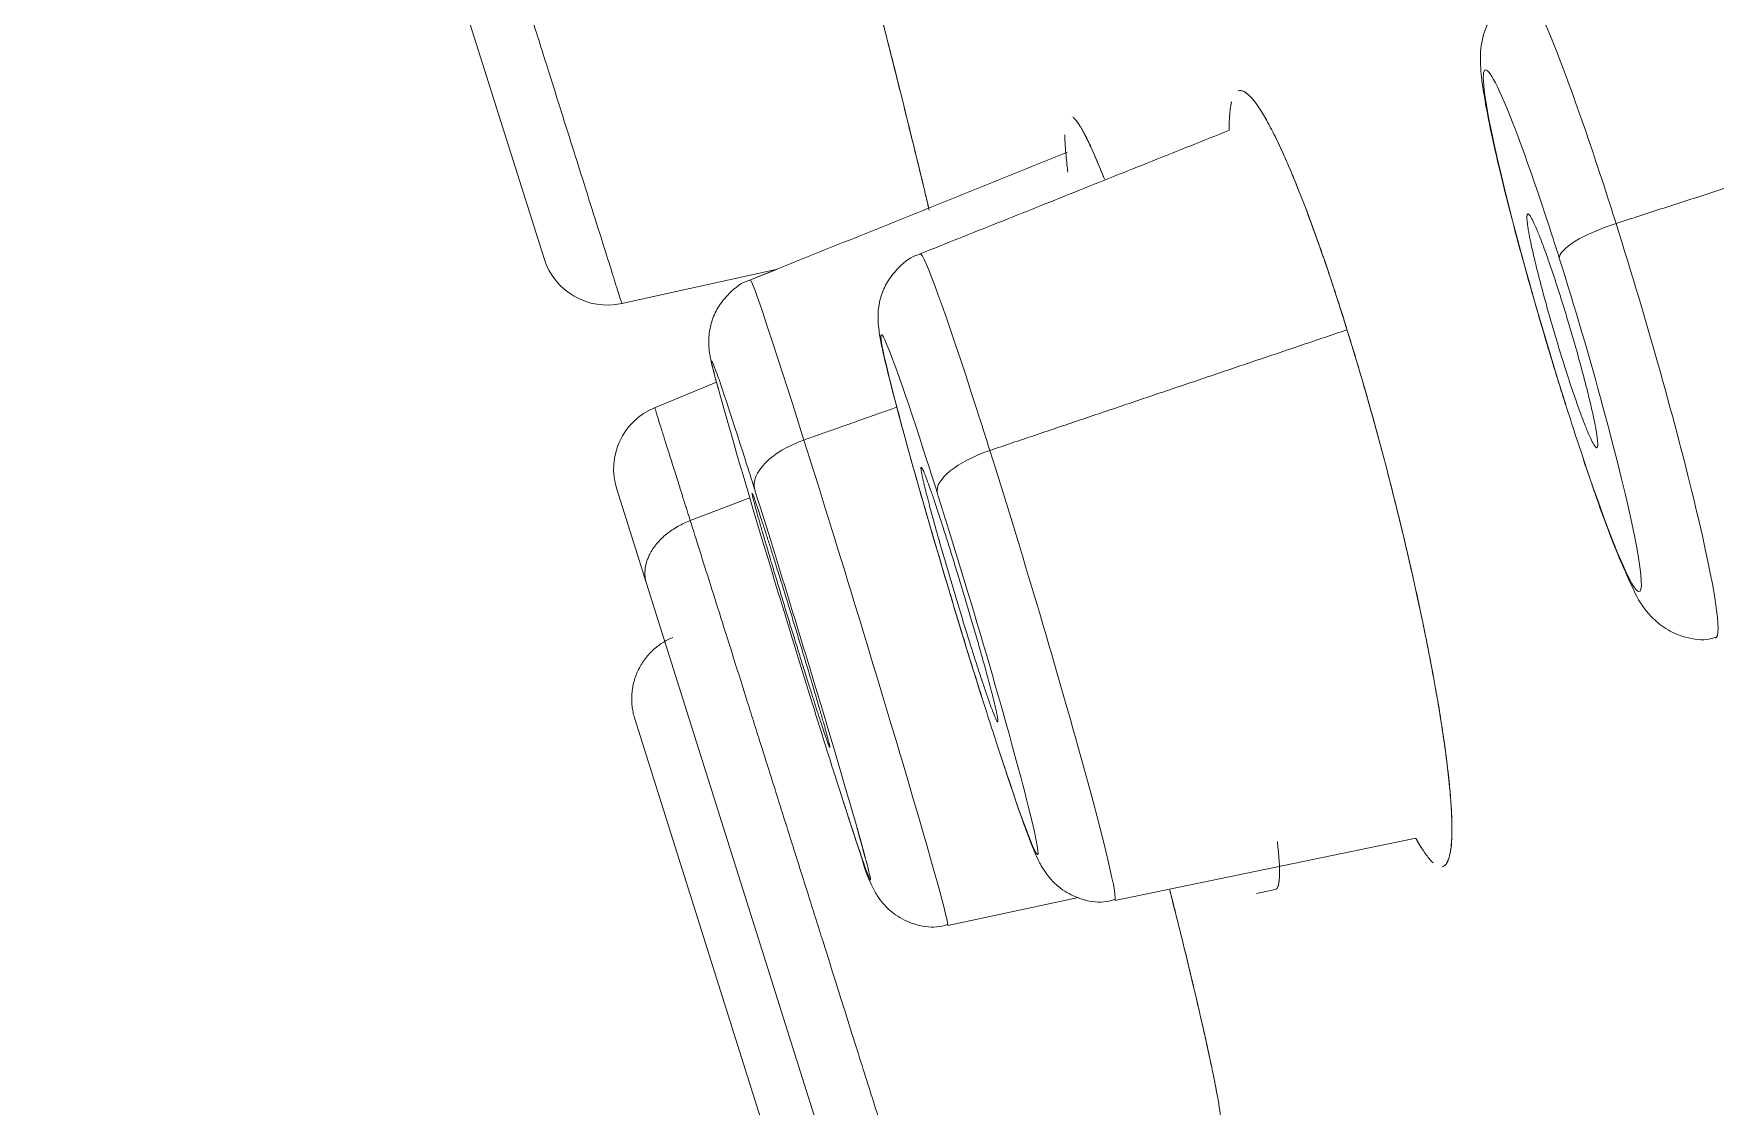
# Model space of a CAD drawing. Extents: x 6453 to 7582, y 0 to 827.
# Drawn here: x 7158.46 to 7166.05, y 502.36 to 507.2 of the extents above; entities that cross this region are included whole.
import ezdxf

# ---------------------------------------------------------------- set-up
doc = ezdxf.new("R2010")
doc.units = 0
doc.header["$LTSCALE"] = 30
doc.header["$MEASUREMENT"] = 0
doc.linetypes.add('HIDDEN2', pattern=[4.7625, 3.175, -1.5875])
doc.layers.add('1', color=7, linetype='CONTINUOUS')
doc.layers.add('2', color=1, linetype='HIDDEN2')

msp = doc.modelspace()

# ---------------------------------------------------------------- linework, layer by layer
at = {"layer": '1', "color": 7, "linetype": 'Continuous', "lineweight": 18}
for p, q in [((7159.8611, 509.0488), (7160.7627, 506.1893)), ((7163.1277, 506.8325), (7163.1276, 506.8325)), ((7161.1137, 505.9866), (7161.8163, 506.1424)), ((7161.8163, 506.1424), (7161.6941, 506.0932)), ((7161.5413, 505.6319), (7161.262, 505.5163)), ((7161.0907, 505.1489), (7161.184, 504.8529)), ((7161.225, 504.7229), (7161.184, 504.8529)), ((7162.0079, 502.2399), (7161.225, 504.7229)), ((7162.0859, 501.214), (7161.1723, 504.1117)), ((7163.3384, 503.2916), (7164.6978, 503.5727)), ((7162.5851, 503.1789), (7163.1751, 503.3049)), ((7163.9778, 503.3229), (7164.0628, 503.341))]:
    msp.add_line(p, q, dxfattribs=at)
at = {"layer": '1', "color": 7, "linetype": 'Continuous', "lineweight": 13}
msp.add_line((7161.4226, 505.0068), (7161.6911, 505.11), dxfattribs=at)
at = {"layer": '1', "color": 7, "linetype": 'Continuous', "lineweight": 18}
for centre, start, end in [((7161.0488, 506.2795), 197.5, 282.5), ((7161.3768, 505.2391), 112.5, 197.5)]:
    msp.add_arc(centre, 0.3, start, end, dxfattribs=at)
at = {"layer": '1', "color": 7, "linetype": 'Continuous', "lineweight": 13}
for centre, major_axis, ratio, start_param, end_param in [((7165.6184, 505.94), (-0.4325, 1.4637), 0.06738, 5.101439, 6.293005), ((7165.359, 505.8634), (0.3479, -1.1773), 0.06738, 1.959846, 4.974799), ((7165.6184, 505.94), (-0.4325, 1.4637), 0.06738, 4.974799, 5.101439), ((7165.6324, 506.2763), (0.2861, 0.0902), 0.258819, 1.597633, 3.071779), ((7165.6184, 505.94), (-0.4325, 1.4637), 0.06738, 3.135066, 4.974799), ((7162.8997, 504.7513), (-0.4389, 1.4596), 0.032243, 5.240853, 6.285303), ((7162.1396, 504.636), (-0.4455, 1.4571), 0.015114, 5.236054, 6.285301), ((7162.6378, 504.6725), (-0.3528, 1.1734), 0.032243, 5.240853, 7.023672), ((7161.8775, 504.5559), (-0.3581, 1.1713), 0.015114, 5.371563, 6.738956), ((7162.8997, 504.7513), (-0.4389, 1.4596), 0.032243, 5.105304, 5.240853), ((7165.359, 505.8634), (-0.3479, 1.1773), 0.06738, 1.959846, 4.396965), ((7162.0006, 505.234), (-0.2861, -0.0902), 0.5, 4.781253, 6.265732), ((7162.1396, 504.636), (-0.4455, 1.4571), 0.015114, 3.140336, 5.236054), ((7161.8775, 504.5559), (-0.3581, 1.1713), 0.015114, 5.236054, 5.371563), ((7162.6378, 504.6725), (-0.3528, 1.1734), 0.032243, 5.105304, 5.240853), ((7162.8248, 505.2187), (-0.2861, -0.0902), 0.382683, 4.765591, 6.248279), ((7162.8997, 504.7513), (-0.4389, 1.4596), 0.032243, 3.138778, 5.105304), ((7162.6378, 504.6725), (-0.3528, 1.1734), 0.032243, 2.335563, 3.752208), ((7161.8775, 504.5559), (-0.3581, 1.1713), 0.015114, 3.554432, 3.785205)]:
    msp.add_ellipse(centre, major_axis=major_axis, ratio=ratio, start_param=start_param, end_param=end_param, dxfattribs=at)
at = {"layer": '1', "color": 7, "linetype": 'Continuous', "lineweight": 18}
for centre, major_axis, ratio, start_param, end_param in [((7165.359, 505.8634), (0.3479, -1.1773), 0.06738, 1.833206, 1.959846), ((7165.359, 505.8634), (-0.3479, 1.1773), 0.06738, 4.396964, 4.974799), ((7161.8775, 504.5559), (-0.3581, 1.1713), 0.015114, 0.45577, 2.094461), ((7162.6378, 504.6725), (-0.3528, 1.1734), 0.032243, 0.740486, 1.963711), ((7165.359, 505.8634), (-0.3479, 1.1773), 0.06738, 1.833206, 1.959846), ((7161.8775, 504.5559), (-0.3581, 1.1713), 0.015114, 3.554432, 5.236054), ((7162.6378, 504.6725), (-0.3528, 1.1734), 0.032243, 3.752209, 5.105304), ((7162.6378, 504.6725), (-0.3528, 1.1734), 0.032243, 1.963711, 2.09926), ((7162.6378, 504.6725), (-0.3528, 1.1734), 0.032243, 2.09926, 2.335563), ((7161.8775, 504.5559), (-0.3581, 1.1713), 0.015114, 2.094461, 2.22997), ((7161.8775, 504.5559), (-0.3581, 1.1713), 0.015114, 2.22997, 3.785205)]:
    msp.add_ellipse(centre, major_axis=major_axis, ratio=ratio, start_param=start_param, end_param=end_param, dxfattribs=at)
for points, weights, knots in [([(7176.4165, 496.5192), (7158.4859, 553.3878), (7158.4859, 553.3878), (7158.4859, 553.3878)], [1, 0.707106781187, 0.999979307548, 0.99995861802], [0, 0, 0, 0.999929, 1, 1, 1]), ([(7176.4165, 496.5192), (7158.4859, 553.3878), (7158.4859, 553.3878), (7158.4859, 553.3878)], [1, 0.707106781187, 0.999979307866, 0.999958618656], [0, 0, 0, 0.999929, 1, 1, 1]), ([(7165.3651, 505.7164), (7165.2054, 506.2231), (7165.1993, 506.3701), (7165.1932, 506.517), (7165.3529, 506.0103)], [1, 0.707106781183, 1, 0.707106781183, 1], [0, 0, 0, 0.5, 0.5, 1, 1, 1]), ([(7165.3529, 506.0103), (7165.5127, 505.5037), (7165.5188, 505.3567), (7165.5249, 505.2097), (7165.3651, 505.7164)], [1, 0.707106781188, 1, 0.707106781188, 1], [0, 0, 0, 0.5, 0.5, 1, 1, 1]), ([(7162.6868, 504.4474), (7162.5202, 504.9761), (7162.4711, 505.2012), (7162.4221, 505.4264), (7162.5888, 504.8977)], [1, 0.707106781184, 1, 0.707106781184, 1], [0, 0, 0, 0.5, 0.5, 1, 1, 1]), ([(7161.9577, 504.2667), (7161.8014, 504.7622), (7161.7212, 505.0514), (7161.641, 505.3407), (7161.7973, 504.8451)], [1, 0.707106781192, 1, 0.707106781192, 1], [0, 0, 0, 0.5, 0.5, 1, 1, 1]), ([(7162.5888, 504.8977), (7162.7555, 504.369), (7162.8045, 504.1439), (7162.8535, 503.9187), (7162.6868, 504.4474)], [1, 0.707106781184, 1, 0.707106781184, 1], [0, 0, 0, 0.5, 0.5, 1, 1, 1]), ([(7161.7973, 504.8451), (7161.9535, 504.3495), (7162.0337, 504.0603), (7162.1139, 503.7711), (7161.9577, 504.2667)], [1, 0.707106781184, 1, 0.707106781184, 1], [0, 0, 0, 0.5, 0.5, 1, 1, 1])]:
    msp.add_rational_spline(points, weights, degree=2, knots=knots, dxfattribs=at)
for points, degree, knots in [([(7159.3746, 553.2546), (7159.3746, 553.2544), (7159.4382, 553.0528), (7159.5064, 552.8365), (7159.6472, 552.3899), (7159.7922, 551.9301), (7160.0129, 551.2299), (7160.2393, 550.5119), (7160.5434, 549.5474), (7160.8539, 548.5626), (7161.2426, 547.3299), (7161.6376, 546.0771), (7162.1096, 544.5803), (7162.5869, 543.0664), (7163.1382, 541.3178), (7163.6931, 539.5581), (7164.3172, 537.5785), (7164.9421, 535.5965), (7165.6302, 533.4141), (7166.3156, 531.2403), (7167.0567, 528.8898), (7167.7912, 526.5604), (7168.5731, 524.0807), (7169.3441, 521.6354), (7170.1536, 519.0678), (7170.9482, 516.5478), (7171.7724, 513.9338), (7172.5776, 511.3799), (7173.4039, 508.7592), (7174.2078, 506.2095), (7175.0247, 503.6186), (7175.8165, 501.1074), (7176.6141, 498.5779), (7177.4023, 496.0778), (7178.1901, 493.5795), (7179.0074, 490.9873), (7179.8173, 488.4184), (7180.6516, 485.7725), (7181.4706, 483.1748), (7182.3108, 480.5101), (7183.1272, 477.921), (7183.9609, 475.2768), (7184.7615, 472.7374), (7185.5754, 470.1562), (7186.3468, 467.7095), (7187.1271, 465.2348), (7187.8558, 462.9235), (7188.5891, 460.5978), (7189.2625, 458.4622), (7189.9365, 456.3246), (7190.5433, 454.4001), (7191.1474, 452.484), (7191.6785, 450.7995), (7192.2046, 449.1311), (7192.6535, 447.7074), (7193.0958, 446.3045), (7193.4587, 445.1536), (7193.6658, 444.4968), (7193.8458, 443.9258)], 2, [0, 0, 0, 0.033713, 0.033713, 0.068746, 0.068746, 0.10378, 0.10378, 0.138813, 0.138813, 0.173846, 0.173846, 0.208879, 0.208879, 0.243913, 0.243913, 0.278946, 0.278946, 0.313979, 0.313979, 0.349012, 0.349012, 0.384046, 0.384046, 0.419079, 0.419079, 0.454112, 0.454112, 0.489145, 0.489145, 0.524179, 0.524179, 0.559212, 0.559212, 0.594245, 0.594245, 0.629278, 0.629278, 0.664312, 0.664312, 0.699345, 0.699345, 0.734378, 0.734378, 0.769411, 0.769411, 0.804444, 0.804444, 0.839478, 0.839478, 0.874511, 0.874511, 0.909544, 0.909544, 0.944577, 0.944577, 0.979611, 0.979611, 1, 1, 1]), ([(7161.2244, 547.3877), (7161.3284, 547.0579), (7161.438, 546.7103), (7161.8619, 545.3656), (7162.3654, 543.7687), (7162.8741, 542.1553), (7163.4588, 540.3012), (7164.0463, 538.4378), (7165.3621, 534.2645), (7166.0834, 531.977), (7166.8005, 529.7024), (7167.5729, 527.2528), (7168.3369, 524.8298), (7169.1469, 522.2606), (7169.9441, 519.7323), (7170.7779, 517.0878), (7171.5944, 514.4981), (7172.4382, 511.8219), (7173.2608, 509.2131), (7174.1016, 506.5463), (7174.9179, 503.9575), (7175.7442, 501.3367), (7176.5434, 498.8021), (7177.3453, 496.2587)], 2, [0, 0, 0, 0.023307, 0.023307, 0.112098, 0.112098, 0.200888, 0.200888, 0.289678, 0.378468, 0.378468, 0.467259, 0.467259, 0.556049, 0.556049, 0.644839, 0.644839, 0.733629, 0.733629, 0.82242, 0.82242, 0.91121, 0.91121, 1, 1, 1]), ([(7162.066, 508.1376), (7162.081, 508.08), (7162.1132, 507.9552), (7162.162, 507.766), (7162.2115, 507.5727), (7162.2587, 507.3876), (7162.303, 507.2124), (7162.3442, 507.0489), (7162.3819, 506.8979), (7162.416, 506.7604), (7162.4463, 506.6372), (7162.4726, 506.5286), (7162.4901, 506.4549), (7162.499, 506.4172), (7162.5012, 506.4077)], 3, [0, 0, 0, 0, 0.080153, 0.173598, 0.266252, 0.358275, 0.448853, 0.538317, 0.626806, 0.713966, 0.800033, 0.885415, 0.97024, 1, 1, 1, 1]), ([(7162.066, 508.1376), (7162.081, 508.08), (7162.1132, 507.9552), (7162.162, 507.766), (7162.2115, 507.5727), (7162.2587, 507.3876), (7162.303, 507.2124), (7162.3442, 507.0489), (7162.3819, 506.8979), (7162.416, 506.7604), (7162.4463, 506.6372), (7162.4726, 506.5286), (7162.4901, 506.4549), (7162.499, 506.4172), (7162.5012, 506.4077)], 3, [0, 0, 0, 0, 0.080153, 0.173598, 0.266252, 0.358275, 0.448853, 0.538317, 0.626806, 0.713966, 0.800033, 0.885415, 0.97024, 1, 1, 1, 1]), ([(7162.4998, 506.4138), (7162.498, 506.4213), (7162.4901, 506.455), (7162.4741, 506.5224), (7162.4486, 506.6277), (7162.4179, 506.753), (7162.3831, 506.8935), (7162.3447, 507.0471), (7162.3006, 507.2223), (7162.2554, 507.4004), (7162.2164, 507.5531), (7162.1883, 507.6634), (7162.1565, 507.788), (7162.1158, 507.946), (7162.0825, 508.0745), (7162.0661, 508.1377)], 3, [0, 0, 0, 0, 0.023515, 0.102071, 0.185214, 0.276337, 0.369132, 0.455197, 0.548224, 0.658841, 0.731983, 0.775943, 0.820006, 0.911603, 1, 1, 1, 1]), ([(7162.4998, 506.4138), (7162.498, 506.4213), (7162.4901, 506.455), (7162.4741, 506.5224), (7162.4486, 506.6277), (7162.4179, 506.753), (7162.3831, 506.8935), (7162.3447, 507.0471), (7162.3006, 507.2223), (7162.2554, 507.4004), (7162.2164, 507.5531), (7162.1883, 507.6634), (7162.1565, 507.788), (7162.1158, 507.946), (7162.0825, 508.0745), (7162.0661, 508.1377)], 3, [0, 0, 0, 0, 0.023515, 0.102071, 0.185214, 0.276337, 0.369132, 0.455197, 0.548224, 0.658841, 0.731983, 0.775943, 0.820006, 0.911603, 1, 1, 1, 1]), ([(7165.1864, 507.3994), (7165.1761, 507.3971), (7165.1327, 507.3843), (7165.0744, 507.3323), (7165.0238, 507.2603), (7164.9991, 507.1911), (7164.9894, 507.1296), (7164.9884, 507.0562), (7165.0015, 506.9376), (7165.0501, 506.6893), (7165.1535, 506.2764), (7165.2713, 505.8612), (7165.3452, 505.6202), (7165.3736, 505.5299)], 3, [0, 0, 0, 0, 0.012789, 0.056277, 0.092838, 0.126386, 0.160054, 0.204607, 0.304129, 0.493491, 0.693286, 0.885764, 1, 1, 1, 1]), ([(7164.3705, 505.9229), (7164.3684, 505.9293), (7164.3644, 505.942), (7164.3583, 505.9611), (7164.3522, 505.9801), (7164.3461, 505.9991), (7164.34, 506.0179), (7164.3339, 506.0366), (7164.3278, 506.0553), (7164.3217, 506.0739), (7164.3155, 506.0923), (7164.3094, 506.1107), (7164.3033, 506.129), (7164.2971, 506.1471), (7164.291, 506.1652), (7164.2848, 506.1831), (7164.2787, 506.2009), (7164.2663, 506.2365), (7164.2478, 506.2887), (7164.2235, 506.3557), (7164.1994, 506.4199), (7164.1689, 506.4986), (7164.132, 506.589), (7164.0894, 506.6858), (7164.0481, 506.7709), (7164.0114, 506.8375), (7163.9787, 506.8879), (7163.9486, 506.9248), (7163.9203, 506.947), (7163.9036, 506.9489), (7163.896, 506.946), (7163.8957, 506.9459)], 3, [0, 0, 0, 0, 0.010126, 0.020271, 0.030435, 0.040617, 0.050818, 0.061038, 0.071277, 0.081534, 0.09181, 0.102105, 0.112419, 0.122751, 0.133102, 0.143472, 0.153861, 0.164268, 0.206225, 0.248188, 0.290157, 0.332131, 0.410581, 0.491734, 0.57651, 0.662703, 0.734484, 0.813102, 0.903535, 0.99585, 1, 1, 1, 1]), ([(7164.3705, 505.9229), (7164.3684, 505.9293), (7164.3644, 505.942), (7164.3583, 505.9611), (7164.3522, 505.9801), (7164.3461, 505.9991), (7164.34, 506.0179), (7164.3339, 506.0366), (7164.3278, 506.0553), (7164.3217, 506.0739), (7164.3155, 506.0923), (7164.3094, 506.1107), (7164.3033, 506.129), (7164.2971, 506.1471), (7164.291, 506.1652), (7164.2848, 506.1831), (7164.2787, 506.2009), (7164.2663, 506.2365), (7164.2478, 506.2887), (7164.2235, 506.3557), (7164.1994, 506.4199), (7164.1689, 506.4986), (7164.132, 506.589), (7164.0894, 506.6858), (7164.0481, 506.7709), (7164.0114, 506.8375), (7163.9787, 506.8879), (7163.9486, 506.9248), (7163.9203, 506.947), (7163.9038, 506.9489), (7163.8962, 506.9461), (7163.8959, 506.946), (7163.8957, 506.9459)], 3, [0, 0, 0, 0, 0.010126, 0.020271, 0.030435, 0.040617, 0.050818, 0.061038, 0.071277, 0.081534, 0.09181, 0.102105, 0.112419, 0.122751, 0.133102, 0.143472, 0.153861, 0.164268, 0.206225, 0.248188, 0.290157, 0.332131, 0.410581, 0.491734, 0.57651, 0.662703, 0.734484, 0.813102, 0.903535, 0.99585, 0.997603, 1, 1, 1, 1]), ([(7163.8967, 506.9463), (7163.8967, 506.9463), (7163.9033, 506.9486), (7163.9181, 506.9476), (7163.9446, 506.9289), (7163.9751, 506.8933), (7164.0093, 506.8413), (7164.0468, 506.7735), (7164.0872, 506.6906), (7164.1303, 506.5933), (7164.168, 506.5009), (7164.1991, 506.4207), (7164.2228, 506.3575), (7164.2469, 506.2915), (7164.2668, 506.2353), (7164.2822, 506.1907), (7164.2932, 506.1586), (7164.3042, 506.1262), (7164.3153, 506.0933), (7164.3263, 506.06), (7164.3373, 506.0263), (7164.3484, 505.9923), (7164.3594, 505.9578), (7164.3668, 505.9345), (7164.3705, 505.9229)], 3, [0, 0, 0, 0, 0.000004, 0.083745, 0.167775, 0.251009, 0.334543, 0.41762, 0.500624, 0.583531, 0.666492, 0.70807, 0.749606, 0.791187, 0.832899, 0.851549, 0.87016, 0.88874, 0.907297, 0.925838, 0.944371, 0.962904, 0.981445, 1, 1, 1, 1]), ([(7163.8967, 506.9463), (7163.8967, 506.9463), (7163.9033, 506.9486), (7163.9181, 506.9476), (7163.9446, 506.9289), (7163.9751, 506.8933), (7164.0093, 506.8413), (7164.0468, 506.7735), (7164.0872, 506.6906), (7164.1303, 506.5933), (7164.168, 506.5009), (7164.1991, 506.4207), (7164.2228, 506.3575), (7164.2469, 506.2915), (7164.2668, 506.2353), (7164.2822, 506.1907), (7164.2932, 506.1586), (7164.3042, 506.1262), (7164.3153, 506.0933), (7164.3263, 506.06), (7164.3373, 506.0263), (7164.3484, 505.9923), (7164.3594, 505.9578), (7164.3668, 505.9345), (7164.3705, 505.9229)], 3, [0, 0, 0, 0, 0.000004, 0.083745, 0.167775, 0.251009, 0.334543, 0.41762, 0.500624, 0.583531, 0.666492, 0.70807, 0.749606, 0.791187, 0.832899, 0.851549, 0.87016, 0.88874, 0.907297, 0.925838, 0.944371, 0.962904, 0.981445, 1, 1, 1, 1]), ([(7163.8661, 506.8976), (7163.8647, 506.8921), (7163.8615, 506.8775), (7163.8569, 506.8422), (7163.8552, 506.8037), (7163.8552, 506.7743), (7163.8552, 506.7706)], 3, [0, 0, 0, 0, 0.186476, 0.453344, 0.93239, 1, 1, 1, 1]), ([(7163.8661, 506.8976), (7163.866, 506.8975), (7163.8646, 506.8918), (7163.8615, 506.8772), (7163.8569, 506.842), (7163.8552, 506.8036), (7163.8552, 506.7743), (7163.8552, 506.7706)], 3, [0, 0, 0, 0, 0.004291, 0.18959, 0.455759, 0.932414, 1, 1, 1, 1]), ([(7163.1491, 506.829), (7163.1522, 506.8265), (7163.1621, 506.8171), (7163.1811, 506.7905), (7163.2078, 506.7425), (7163.2382, 506.6784), (7163.2657, 506.6138), (7163.2831, 506.5705), (7163.2886, 506.5567)], 3, [0, 0, 0, 0, 0.105844, 0.308299, 0.509209, 0.710312, 0.911067, 1, 1, 1, 1]), ([(7163.1491, 506.829), (7163.1522, 506.8265), (7163.1621, 506.8171), (7163.1811, 506.7905), (7163.2078, 506.7425), (7163.2382, 506.6784), (7163.2657, 506.6138), (7163.2831, 506.5705), (7163.2886, 506.5567)], 3, [0, 0, 0, 0, 0.105844, 0.308299, 0.509209, 0.710312, 0.911067, 1, 1, 1, 1]), ([(7163.2918, 506.5484), (7163.2859, 506.5635), (7163.2681, 506.608), (7163.2398, 506.6747), (7163.2087, 506.7406), (7163.1845, 506.7846), (7163.1712, 506.8041), (7163.1664, 506.8104)], 3, [0, 0, 0, 0, 0.114844, 0.348879, 0.59317, 0.841272, 1, 1, 1, 1]), ([(7163.2918, 506.5484), (7163.2859, 506.5635), (7163.2681, 506.608), (7163.2398, 506.6747), (7163.2087, 506.7406), (7163.1899, 506.7748), (7163.1809, 506.7892), (7163.1805, 506.7899)], 3, [0, 0, 0, 0, 0.134405, 0.408237, 0.694069, 0.984361, 1, 1, 1, 1]), ([(7163.1131, 506.7481), (7163.1132, 506.7393), (7163.1137, 506.7235), (7163.1154, 506.6929), (7163.1183, 506.658), (7163.1226, 506.6176), (7163.1258, 506.5911), (7163.1273, 506.5796)], 3, [0, 0, 0, 0, 0.20923, 0.352253, 0.610094, 0.83473, 1, 1, 1, 1]), ([(7162.462, 506.2099), (7162.4593, 506.2093), (7162.4222, 506.2012), (7162.3676, 506.1565), (7162.312, 506.0897), (7162.283, 506.0231), (7162.2716, 505.9667), (7162.2695, 505.9239), (7162.2715, 505.8867), (7162.28, 505.8239), (7162.299, 505.7354), (7162.3347, 505.5965), (7162.3536, 505.527)], 3, [0, 0, 0, 0, 0.006994, 0.095893, 0.16745, 0.228768, 0.281573, 0.327144, 0.377575, 0.464474, 0.761964, 1, 1, 1, 1]), ([(7161.6956, 506.0922), (7161.6928, 506.0916), (7161.6559, 506.0833), (7161.602, 506.0391), (7161.547, 505.9731), (7161.5182, 505.9071), (7161.5066, 505.8503), (7161.5053, 505.8073), (7161.5074, 505.7793), (7161.5105, 505.7572), (7161.5168, 505.7247), (7161.5246, 505.6915), (7161.5418, 505.6289), (7161.5506, 505.5981)], 3, [0, 0, 0, 0, 0.009868, 0.127366, 0.221433, 0.300936, 0.367932, 0.420569, 0.460826, 0.505439, 0.582744, 0.817552, 1, 1, 1, 1]), ([(7164.3705, 505.9229), (7164.3725, 505.9165), (7164.3765, 505.9038), (7164.3825, 505.8845), (7164.3885, 505.8652), (7164.3945, 505.8459), (7164.4004, 505.8264), (7164.4064, 505.8068), (7164.4124, 505.7872), (7164.4183, 505.7675), (7164.4243, 505.7477), (7164.4302, 505.7278), (7164.4362, 505.7078), (7164.4421, 505.6878), (7164.448, 505.6677), (7164.4539, 505.6474), (7164.4598, 505.6272), (7164.4657, 505.6068), (7164.4779, 505.5643), (7164.4962, 505.4994), (7164.5205, 505.4116), (7164.5444, 505.3233), (7164.5755, 505.2051), (7164.613, 505.0574), (7164.6552, 504.8824), (7164.6943, 504.7111), (7164.7298, 504.5457), (7164.7615, 504.3871), (7164.7893, 504.2365), (7164.8129, 504.0954), (7164.832, 503.9647), (7164.8466, 503.846), (7164.8562, 503.7403), (7164.861, 503.6492), (7164.8608, 503.5739), (7164.8556, 503.5154), (7164.8456, 503.4739), (7164.8346, 503.4551), (7164.8275, 503.4491), (7164.826, 503.4481)], 3, [0, 0, 0, 0, 0.006197, 0.012389, 0.018576, 0.024761, 0.030942, 0.037122, 0.0433, 0.049478, 0.055657, 0.061836, 0.068017, 0.074201, 0.080388, 0.086579, 0.092775, 0.098977, 0.105185, 0.131448, 0.157662, 0.183889, 0.210187, 0.262513, 0.314807, 0.366594, 0.418355, 0.469872, 0.52135, 0.57316, 0.624669, 0.676805, 0.728992, 0.781601, 0.833557, 0.885095, 0.93664, 0.987223, 1, 1, 1, 1]), ([(7164.8168, 503.4442), (7164.8206, 503.445), (7164.8315, 503.4501), (7164.846, 503.473), (7164.8544, 503.511), (7164.8584, 503.5481), (7164.8599, 503.5715), (7164.8606, 503.5964), (7164.8609, 503.6238), (7164.8603, 503.6583), (7164.8583, 503.7004), (7164.8545, 503.759), (7164.8467, 503.844), (7164.8337, 503.9512), (7164.8186, 504.0576), (7164.8032, 504.1544), (7164.7836, 504.2682), (7164.7593, 504.3984), (7164.7283, 504.5529), (7164.6928, 504.7177), (7164.6528, 504.8921), (7164.6111, 505.0647), (7164.5746, 505.2084), (7164.5441, 505.3241), (7164.52, 505.4134), (7164.4954, 505.5023), (7164.4751, 505.5739), (7164.4593, 505.6286), (7164.4482, 505.6668), (7164.4371, 505.7046), (7164.426, 505.742), (7164.4149, 505.779), (7164.4037, 505.8156), (7164.3926, 505.8518), (7164.3815, 505.8876), (7164.3741, 505.9111), (7164.3705, 505.9229)], 3, [0, 0, 0, 0, 0.028649, 0.085884, 0.145006, 0.161066, 0.186485, 0.20154, 0.215876, 0.242739, 0.267029, 0.288569, 0.336857, 0.390379, 0.426237, 0.461983, 0.497614, 0.54585, 0.591737, 0.644462, 0.696535, 0.74645, 0.794886, 0.820759, 0.846651, 0.872562, 0.898491, 0.90991, 0.921294, 0.932643, 0.943957, 0.955236, 0.966479, 0.977688, 0.988861, 1, 1, 1, 1]), ([(7164.3705, 505.9229), (7164.3725, 505.9165), (7164.3765, 505.9038), (7164.3825, 505.8845), (7164.3885, 505.8652), (7164.3945, 505.8459), (7164.4004, 505.8264), (7164.4064, 505.8068), (7164.4124, 505.7872), (7164.4183, 505.7675), (7164.4243, 505.7477), (7164.4302, 505.7278), (7164.4362, 505.7078), (7164.4421, 505.6878), (7164.448, 505.6677), (7164.4539, 505.6474), (7164.4598, 505.6272), (7164.4657, 505.6068), (7164.4779, 505.5643), (7164.4962, 505.4994), (7164.5205, 505.4116), (7164.5444, 505.3233), (7164.5755, 505.2051), (7164.613, 505.0574), (7164.6552, 504.8824), (7164.6943, 504.7111), (7164.7298, 504.5457), (7164.7615, 504.3871), (7164.7893, 504.2365), (7164.8129, 504.0954), (7164.832, 503.9647), (7164.8466, 503.846), (7164.8562, 503.7403), (7164.861, 503.6492), (7164.8608, 503.5739), (7164.8556, 503.5154), (7164.8469, 503.4795), (7164.8397, 503.4644), (7164.8368, 503.4599)], 3, [0, 0, 0, 0, 0.006412, 0.012818, 0.01922, 0.025619, 0.032014, 0.038408, 0.044801, 0.051193, 0.057585, 0.063979, 0.070374, 0.076772, 0.083173, 0.089579, 0.09599, 0.102406, 0.108829, 0.136002, 0.163126, 0.190261, 0.21747, 0.271609, 0.325716, 0.379297, 0.432851, 0.486154, 0.539416, 0.593021, 0.646315, 0.700258, 0.754254, 0.808686, 0.862442, 0.915766, 0.969096, 1, 1, 1, 1]), ([(7164.8168, 503.4442), (7164.8206, 503.445), (7164.8315, 503.4501), (7164.846, 503.473), (7164.8544, 503.511), (7164.8584, 503.5481), (7164.8599, 503.5715), (7164.8606, 503.5964), (7164.8609, 503.6238), (7164.8603, 503.6583), (7164.8583, 503.7004), (7164.8545, 503.759), (7164.8467, 503.844), (7164.8337, 503.9512), (7164.8186, 504.0576), (7164.8032, 504.1544), (7164.7836, 504.2682), (7164.7593, 504.3984), (7164.7283, 504.5529), (7164.6928, 504.7177), (7164.6528, 504.8921), (7164.6111, 505.0647), (7164.5746, 505.2084), (7164.5441, 505.3241), (7164.52, 505.4134), (7164.4954, 505.5023), (7164.4751, 505.5739), (7164.4593, 505.6286), (7164.4482, 505.6668), (7164.4371, 505.7046), (7164.426, 505.742), (7164.4149, 505.779), (7164.4037, 505.8156), (7164.3926, 505.8518), (7164.3815, 505.8876), (7164.3741, 505.9111), (7164.3705, 505.9229)], 3, [0, 0, 0, 0, 0.028649, 0.085884, 0.145006, 0.161066, 0.186485, 0.20154, 0.215876, 0.242739, 0.267029, 0.288569, 0.336857, 0.390379, 0.426237, 0.461983, 0.497614, 0.54585, 0.591737, 0.644462, 0.696535, 0.74645, 0.794886, 0.820759, 0.846651, 0.872562, 0.898491, 0.90991, 0.921294, 0.932643, 0.943957, 0.955236, 0.966479, 0.977688, 0.988861, 1, 1, 1, 1]), ([(7162.3536, 505.527), (7162.3619, 505.4937), (7162.3971, 505.3574), (7162.4944, 505.0151), (7162.6223, 504.5837), (7162.7029, 504.3233), (7162.739, 504.2089)], 3, [0, 0, 0, 0, 0.115424, 0.436445, 0.750995, 1, 1, 1, 1]), ([(7165.4548, 505.2814), (7165.4972, 505.1537), (7165.5804, 504.9156), (7165.6704, 504.7127), (7165.7232, 504.6058), (7165.822, 504.5159), (7165.9154, 504.4757), (7165.9982, 504.463), (7166.0415, 504.4767), (7166.0492, 504.4797)], 3, [0, 0, 0, 0, 0.278566, 0.59285, 0.775101, 0.842197, 0.910003, 0.98382, 1, 1, 1, 1]), ([(7162.8535, 503.8578), (7162.8748, 503.7927), (7162.9328, 503.6203), (7162.9722, 503.5195), (7163.0092, 503.4413), (7163.0505, 503.3848), (7163.1051, 503.3346), (7163.1867, 503.2944), (7163.271, 503.2792), (7163.3206, 503.2909), (7163.3365, 503.2963)], 3, [0, 0, 0, 0, 0.198163, 0.580762, 0.693604, 0.74394, 0.804698, 0.878481, 0.961413, 1, 1, 1, 1]), ([(7162.15, 503.6271), (7162.1651, 503.58), (7162.2166, 503.4301), (7162.2097, 503.4189), (7162.2661, 503.3141), (7162.2964, 503.2713), (7162.3509, 503.2208), (7162.4341, 503.1806), (7162.518, 503.1661), (7162.567, 503.178), (7162.5826, 503.1834)], 3, [0, 0, 0, 0, 0.189502, 0.626433, 0.664338, 0.709682, 0.780389, 0.863939, 0.956819, 1, 1, 1, 1]), ([(7164.0632, 503.3411), (7164.0675, 503.342), (7164.0742, 503.3487), (7164.0811, 503.3744), (7164.0836, 503.4193), (7164.0805, 503.4837), (7164.0753, 503.5353), (7164.0727, 503.5581)], 3, [0, 0, 0, 0, 0.19643, 0.364348, 0.592961, 0.833997, 1, 1, 1, 1]), ([(7164.0632, 503.3411), (7164.0675, 503.342), (7164.0742, 503.3487), (7164.0811, 503.3744), (7164.0836, 503.4193), (7164.0805, 503.4837), (7164.0753, 503.5353), (7164.0727, 503.5581)], 3, [0, 0, 0, 0, 0.19643, 0.364348, 0.592961, 0.833997, 1, 1, 1, 1]), ([(7164.6979, 503.5717), (7164.6987, 503.5703), (7164.7069, 503.5558), (7164.7148, 503.5425), (7164.7218, 503.5315)], 3, [0, 0, 0, 0, 0.094943, 1, 1, 1, 1]), ([(7164.6979, 503.5717), (7164.6987, 503.5703), (7164.7099, 503.5505), (7164.721, 503.5323), (7164.7308, 503.5176), (7164.7311, 503.5171)], 3, [0, 0, 0, 0, 0.067307, 0.970309, 1, 1, 1, 1]), ([(7164.7754, 503.4624), (7164.7713, 503.4662), (7164.7581, 503.4797), (7164.7337, 503.5115), (7164.7117, 503.5474), (7164.7002, 503.5677), (7164.7001, 503.5678)], 3, [0, 0, 0, 0, 0.188246, 0.594226, 0.998398, 1, 1, 1, 1]), ([(7164.0825, 503.4121), (7164.0823, 503.3993), (7164.0808, 503.3744), (7164.0769, 503.3581), (7164.074, 503.3518), (7164.074, 503.3518)], 3, [0, 0, 0, 0, 0.446495, 0.997806, 1, 1, 1, 1]), ([(7164.0825, 503.4121), (7164.0823, 503.3993), (7164.0808, 503.3744), (7164.0769, 503.3581), (7164.074, 503.3518), (7164.074, 503.3518)], 3, [0, 0, 0, 0, 0.446495, 0.997806, 1, 1, 1, 1]), ([(7163.7857, 502.3018), (7163.7916, 502.2889), (7163.8019, 502.2685), (7163.8124, 502.2556), (7163.8185, 502.2586), (7163.8203, 502.2774), (7163.8172, 502.3149), (7163.8089, 502.3713), (7163.7955, 502.4456), (7163.776, 502.5427), (7163.7519, 502.6541), (7163.7282, 502.7584), (7163.7098, 502.8376), (7163.6882, 502.9301), (7163.6578, 503.0562), (7163.6214, 503.203), (7163.5968, 503.3004), (7163.5867, 503.3403)], 3, [0, 0, 0, 0, 0.071021, 0.142556, 0.207052, 0.275315, 0.350129, 0.426316, 0.496977, 0.573354, 0.664174, 0.724225, 0.760317, 0.796494, 0.871697, 0.948405, 1, 1, 1, 1]), ([(7163.8147, 502.2575), (7163.8159, 502.2578), (7163.8187, 502.2609), (7163.8203, 502.2774), (7163.8172, 502.3149), (7163.8089, 502.3713), (7163.7955, 502.4456), (7163.776, 502.5427), (7163.7519, 502.6541), (7163.7282, 502.7584), (7163.7098, 502.8376), (7163.6882, 502.9301), (7163.6578, 503.0562), (7163.6214, 503.203), (7163.5968, 503.3004), (7163.5867, 503.3403)], 3, [0, 0, 0, 0, 0.047282, 0.129299, 0.219188, 0.310725, 0.395624, 0.48739, 0.596509, 0.66866, 0.712024, 0.75549, 0.845846, 0.938009, 1, 1, 1, 1]), ([(7163.5869, 503.3396), (7163.5956, 503.3053), (7163.6189, 503.2127), (7163.6546, 503.0683), (7163.6922, 502.9125), (7163.7254, 502.7712), (7163.7537, 502.6458), (7163.7771, 502.5374), (7163.7953, 502.4465), (7163.8042, 502.3974), (7163.8078, 502.3758)], 3, [0, 0, 0, 0, 0.077475, 0.21219, 0.346897, 0.480391, 0.613006, 0.743551, 0.872438, 1, 1, 1, 1]), ([(7163.5869, 503.3396), (7163.5956, 503.3053), (7163.6189, 503.2127), (7163.6546, 503.0683), (7163.6922, 502.9125), (7163.7254, 502.7712), (7163.7537, 502.6458), (7163.7771, 502.5374), (7163.7953, 502.4465), (7163.8042, 502.3974), (7163.8078, 502.3758)], 3, [0, 0, 0, 0, 0.077475, 0.21219, 0.346897, 0.480391, 0.613006, 0.743551, 0.872438, 1, 1, 1, 1])]:
    msp.add_open_spline(points, degree=degree, knots=knots, dxfattribs=at)
at = {"layer": '1', "color": 7, "linetype": 'Continuous', "lineweight": 13}
for points, weights, knots in [([(7160.0354, 509.4064), (7160.168, 508.9859), (7160.6708, 507.3913), (7161.1141, 505.9853), (7161.1137, 505.9866)], [1, 0.730756582949, 1, 0.754801547203, 0.956204774867], [0, 0, 0, 0.52337, 0.52337, 1, 1, 1]), ([(7161.4226, 505.0068), (7161.7849, 503.8577), (7162.171, 502.6332), (7162.3593, 502.036), (7162.359, 502.0372)], [1, 0.730756582878, 1, 0.847684860055, 0.867703752299], [0, 0, 0, 0.638686, 0.638686, 1, 1, 1])]:
    msp.add_rational_spline(points, weights, degree=2, knots=knots, dxfattribs=at)
for points in [[(7167.3316, 506.9066), (7165.6014, 506.3479)], [(7162.7751, 505.3232), (7164.387, 505.8678)], [(7161.9359, 505.3705), (7162.3557, 505.5189)]]:
    msp.add_open_spline(points, degree=1, dxfattribs=at)
at = {"layer": '1', "color": 7, "linetype": 'Continuous', "lineweight": 18}
for points in [[(7163.8564, 506.7687), (7162.4607, 506.2109)], [(7163.1245, 506.6695), (7161.6941, 506.0932)], [(7162.8162, 503.969), (7162.8535, 503.8578)], [(7162.1117, 503.7442), (7162.15, 503.6271)]]:
    msp.add_open_spline(points, degree=1, dxfattribs=at)
at = {"layer": '1', "color": 7, "linetype": 'Continuous', "lineweight": 13}
for points, weights in [([(7161.262, 505.5163), (7161.2623, 505.5154), (7161.3736, 505.1623)], [0.867701633463, 0.883063641119, 1]), ([(7161.3736, 505.1623), (7161.3962, 505.0906), (7161.4226, 505.0068)], [1, 0.997684614495, 1]), ([(7161.4226, 505.0068), (7161.1666, 504.9083), (7161.225, 504.7229)], [1, 0.737277336819, 1])]:
    msp.add_rational_spline(points, weights, degree=2, dxfattribs=at)
at = {"layer": '1', "color": 7, "linetype": 'Continuous', "lineweight": 18}
msp.add_rational_spline([(7161.1723, 504.1117), (7161.0896, 504.3739), (7161.3436, 504.4791)], [1, 0.737277336796, 1], degree=2, dxfattribs=at)
at = {"layer": '2', "color": 7, "linetype": 'Continuous', "lineweight": 18}
msp.add_open_spline([(7196.4517, 502.8363), (7195.4493, 506.0154), (7193.3844, 512.2578), (7190.0716, 521.2076), (7186.4961, 529.6529), (7182.5899, 537.4628), (7178.9751, 543.2802), (7175.7808, 547.3532), (7173.199, 550.0504), (7170.3838, 552.2993), (7167.262, 553.9592), (7164.3084, 554.6661), (7161.7024, 554.6061), (7160.3141, 554.333), (7159.6287, 554.1341)], degree=3, knots=[0, 0, 0, 0, 0.125487, 0.250974, 0.376461, 0.501948, 0.627435, 0.690178, 0.752921, 0.815665, 0.878408, 0.941152, 0.972524, 1, 1, 1, 1], dxfattribs=at)
msp.add_open_spline([(7196.4517, 502.8363), (7195.4493, 506.0154), (7193.3844, 512.2578), (7190.0716, 521.2076), (7186.4961, 529.6529), (7182.5899, 537.4628), (7178.9751, 543.2802), (7175.7808, 547.3532), (7173.199, 550.0504), (7170.3838, 552.2993), (7167.262, 553.9592), (7164.3084, 554.6661), (7161.7024, 554.6061), (7160.3141, 554.333), (7159.6287, 554.1341)], degree=3, knots=[0, 0, 0, 0, 0.125487, 0.250974, 0.376461, 0.501948, 0.627435, 0.690178, 0.752921, 0.815665, 0.878408, 0.941152, 0.972524, 1, 1, 1, 1], dxfattribs=at)
msp.add_rational_spline([(7181.1455, 484.871), (7166.9626, 529.8536), (7161.0082, 548.7384), (7160.8124, 549.3594), (7160.64, 549.9062), (7159.426, 553.7565), (7159.4262, 553.7558)], [1, 0.777791238467, 1, 0.999647191397, 1, 0.929321570329, 0.893869190396], degree=2, knots=[0, 0, 0, 0.75006, 0.75006, 0.774722, 0.774722, 1, 1, 1], dxfattribs=at)
msp.add_rational_spline([(7181.1455, 484.871), (7166.9626, 529.8536), (7161.0082, 548.7384)], [1, 0.777791238467, 1], degree=2, dxfattribs=at)

doc.saveas('drawing.dxf')
